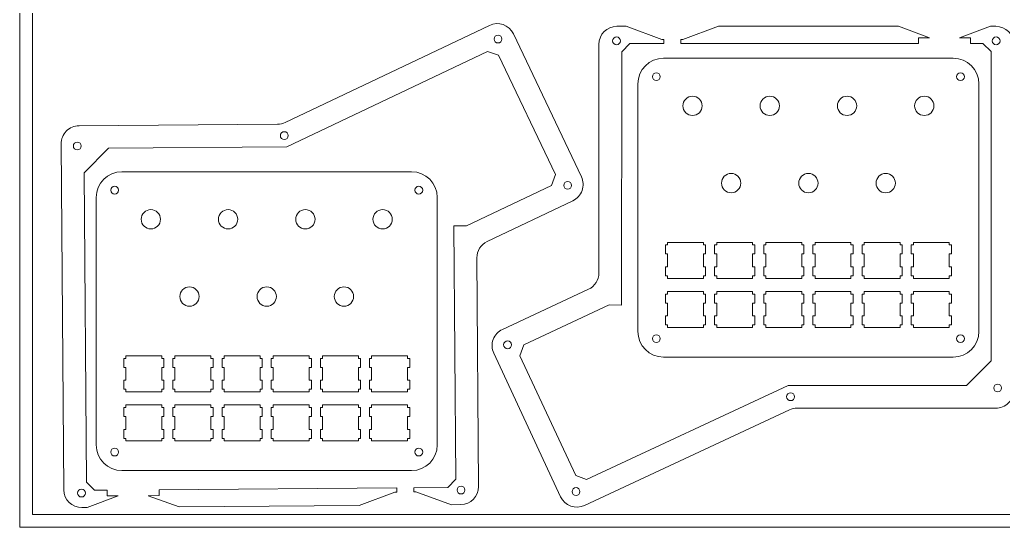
# Model space of a CAD drawing. Header units: millimetres. Extents: x -286 to 710, y -5 to 442.
# Drawn here: x -5 to 377, y -5 to 192.2 of the extents above; entities that cross this region are included whole.
import ezdxf

# ---------------------------------------------------------------- set-up
doc = ezdxf.new("R2010")
doc.units = ezdxf.units.MM
doc.header["$MEASUREMENT"] = 0
doc.layers.get('0').update_dxf_attribs({"lineweight": 0, "true_color": 0xf6921e})
doc.layers.add('Cutting lines', color=5, linetype='Continuous', lineweight=0)

msp = doc.modelspace()

# ---------------------------------------------------------------- linework, layer by layer
at = {"lineweight": 0}
for points in [[(-5, -5), (389, -5), (389, 389), (-5, 389)], [(0, 0), (384, 0), (384, 384), (0, 384)]]:
    msp.add_lwpolyline(points, close=True, dxfattribs=at)
at = {"layer": 'Cutting lines', "lineweight": 0}
for p, q in [((98.12, 152.26), (177.4, 189.98)), ((230.46, 189.6), (226.92, 189.6)), ((244.34, 184.49), (230.46, 189.6)), ((266.37, 189.6), (252.49, 184.49)), ((336.25, 189.6), (266.37, 189.6)), ((348.29, 185.17), (336.25, 189.6)), ((371.95, 189.6), (359.91, 185.17)), ((374.01, 189.6), (371.95, 189.6)), ((213.12, 131.19), (186.72, 186.67)), ((245.14, 184.49), (244.34, 184.49)), ((245.14, 184.49), (245.14, 182.91)), ((251.69, 184.49), (252.49, 184.49)), ((251.69, 184.49), (251.69, 182.91)), ((348.29, 185.17), (344.01, 185.17)), ((344.01, 182.91), (344.01, 185.17)), ((364.19, 185.17), (359.91, 185.17)), ((364.19, 182.91), (364.19, 185.17)), ((219.92, 182.6), (219.92, 93.81)), ((344.01, 182.91), (251.69, 182.91)), ((18.04, 150.98), (95.17, 151.58)), ((12.14, 9.6), (11.09, 143.93)), ((176.52, 106.02), (209.81, 121.86)), ((173.22, 10.86), (172.53, 99.65)), ((215.88, 87.47), (182.47, 71.89)), ((179.08, 62.59), (205.05, 6.91)), ((293.92, 40.62), (214.35, 3.52)), ((374.01, 41.27), (296.87, 41.27)), ((28.96, 9.42), (28.98, 7.17)), ((49.14, 9.58), (141.46, 10.3)), ((49.14, 9.58), (49.16, 7.33)), ((126.83, 3.5), (140.67, 8.72)), ((141.47, 8.72), (140.67, 8.72)), ((141.47, 8.72), (141.46, 10.3)), ((148.02, 8.77), (148.01, 10.35)), ((148.02, 8.77), (148.82, 8.78)), ((148.82, 8.78), (162.74, 3.78)), ((21.25, 2.67), (33.26, 7.2)), ((28.98, 7.17), (33.26, 7.2)), ((44.88, 7.29), (49.16, 7.33)), ((44.88, 7.29), (56.95, 2.95)), ((19.19, 2.66), (21.25, 2.67)), ((56.95, 2.95), (126.83, 3.5)), ((162.74, 3.78), (166.28, 3.81))]:
    msp.add_line(p, q, dxfattribs=at)
at = {"layer": 'Cutting lines'}
for p, q in [((245.05, 177.2), (357.5, 177.2)), ((235.05, 71.11), (235.05, 167.2)), ((367.5, 71.11), (367.5, 167.2)), ((34.7, 133.14), (147.15, 133.14)), ((24.7, 27.05), (24.7, 123.14)), ((157.15, 27.05), (157.15, 123.14)), ((357.5, 61.11), (245.05, 61.11)), ((147.15, 17.05), (34.7, 17.05))]:
    msp.add_line(p, q, dxfattribs=at)
at = {"layer": 'Cutting lines', "lineweight": 0}
for points in [[(28.96, 9.42), (24.11, 9.39), (20.9, 12.5), (19.99, 132.63), (29.45, 142.24), (98.76, 142.78), (176.71, 179.87), (180.93, 178.42), (203, 132.04), (201.49, 127.8), (168.51, 112.05), (163.6, 112.08), (164.35, 13.66), (161.21, 10.46), (148.01, 10.35)], [(364.19, 182.91), (369.04, 182.91), (372.22, 179.77), (372.2, 59.64), (362.66, 50.1), (293.35, 50.1), (215.11, 13.62), (210.91, 15.11), (189.2, 61.66), (190.74, 65.88), (223.84, 81.38), (228.75, 81.31), (228.77, 179.73), (231.94, 182.91), (245.14, 182.91)]]:
    msp.add_lwpolyline(points, dxfattribs=at)
at = {"layer": 'Cutting lines'}
for points in [[(260.53, 105.68), (260.53, 104.7), (261.35, 104.7), (261.35, 101.2), (260.53, 101.2), (260.53, 96.19), (261.35, 96.19), (261.35, 92.69), (260.53, 92.69), (260.53, 91.71), (246.56, 91.71), (246.56, 92.69), (245.75, 92.69), (245.75, 96.19), (246.56, 96.19), (246.56, 101.2), (245.75, 101.2), (245.75, 104.7), (246.56, 104.7), (246.56, 105.68)], [(279.62, 105.68), (279.62, 104.7), (280.44, 104.7), (280.44, 101.2), (279.62, 101.2), (279.62, 96.19), (280.44, 96.19), (280.44, 92.69), (279.62, 92.69), (279.62, 91.71), (265.65, 91.71), (265.65, 92.69), (264.84, 92.69), (264.84, 96.19), (265.65, 96.19), (265.65, 101.2), (264.84, 101.2), (264.84, 104.7), (265.65, 104.7), (265.65, 105.68)], [(298.71, 105.68), (298.71, 104.7), (299.53, 104.7), (299.53, 101.2), (298.71, 101.2), (298.71, 96.19), (299.53, 96.19), (299.53, 92.69), (298.71, 92.69), (298.71, 91.71), (284.74, 91.71), (284.74, 92.69), (283.93, 92.69), (283.93, 96.19), (284.74, 96.19), (284.74, 101.2), (283.93, 101.2), (283.93, 104.7), (284.74, 104.7), (284.74, 105.68)], [(317.8, 105.68), (317.8, 104.7), (318.62, 104.7), (318.62, 101.2), (317.8, 101.2), (317.8, 96.19), (318.62, 96.19), (318.62, 92.69), (317.8, 92.69), (317.8, 91.71), (303.83, 91.71), (303.83, 92.69), (303.02, 92.69), (303.02, 96.19), (303.83, 96.19), (303.83, 101.2), (303.02, 101.2), (303.02, 104.7), (303.83, 104.7), (303.83, 105.68)], [(336.89, 105.68), (336.89, 104.7), (337.71, 104.7), (337.71, 101.2), (336.89, 101.2), (336.89, 96.19), (337.71, 96.19), (337.71, 92.69), (336.89, 92.69), (336.89, 91.71), (322.92, 91.71), (322.92, 92.69), (322.11, 92.69), (322.11, 96.19), (322.92, 96.19), (322.92, 101.2), (322.11, 101.2), (322.11, 104.7), (322.92, 104.7), (322.92, 105.68)], [(355.98, 105.68), (355.98, 104.7), (356.8, 104.7), (356.8, 101.2), (355.98, 101.2), (355.98, 96.19), (356.8, 96.19), (356.8, 92.69), (355.98, 92.69), (355.98, 91.71), (342.01, 91.71), (342.01, 92.69), (341.2, 92.69), (341.2, 96.19), (342.01, 96.19), (342.01, 101.2), (341.2, 101.2), (341.2, 104.7), (342.01, 104.7), (342.01, 105.68)], [(260.53, 86.59), (260.53, 85.61), (261.35, 85.61), (261.35, 82.11), (260.53, 82.11), (260.53, 77.1), (261.35, 77.1), (261.35, 73.6), (260.53, 73.6), (260.53, 72.62), (246.56, 72.62), (246.56, 73.6), (245.75, 73.6), (245.75, 77.1), (246.56, 77.1), (246.56, 82.11), (245.75, 82.11), (245.75, 85.61), (246.56, 85.61), (246.56, 86.59)], [(279.62, 86.59), (279.62, 85.61), (280.44, 85.61), (280.44, 82.11), (279.62, 82.11), (279.62, 77.1), (280.44, 77.1), (280.44, 73.6), (279.62, 73.6), (279.62, 72.62), (265.65, 72.62), (265.65, 73.6), (264.84, 73.6), (264.84, 77.1), (265.65, 77.1), (265.65, 82.11), (264.84, 82.11), (264.84, 85.61), (265.65, 85.61), (265.65, 86.59)], [(298.71, 86.59), (298.71, 85.61), (299.53, 85.61), (299.53, 82.11), (298.71, 82.11), (298.71, 77.1), (299.53, 77.1), (299.53, 73.6), (298.71, 73.6), (298.71, 72.62), (284.74, 72.62), (284.74, 73.6), (283.93, 73.6), (283.93, 77.1), (284.74, 77.1), (284.74, 82.11), (283.93, 82.11), (283.93, 85.61), (284.74, 85.61), (284.74, 86.59)], [(317.8, 86.59), (317.8, 85.61), (318.62, 85.61), (318.62, 82.11), (317.8, 82.11), (317.8, 77.1), (318.62, 77.1), (318.62, 73.6), (317.8, 73.6), (317.8, 72.62), (303.83, 72.62), (303.83, 73.6), (303.02, 73.6), (303.02, 77.1), (303.83, 77.1), (303.83, 82.11), (303.02, 82.11), (303.02, 85.61), (303.83, 85.61), (303.83, 86.59)], [(336.89, 86.59), (336.89, 85.61), (337.71, 85.61), (337.71, 82.11), (336.89, 82.11), (336.89, 77.1), (337.71, 77.1), (337.71, 73.6), (336.89, 73.6), (336.89, 72.62), (322.92, 72.62), (322.92, 73.6), (322.11, 73.6), (322.11, 77.1), (322.92, 77.1), (322.92, 82.11), (322.11, 82.11), (322.11, 85.61), (322.92, 85.61), (322.92, 86.59)], [(355.98, 86.59), (355.98, 85.61), (356.8, 85.61), (356.8, 82.11), (355.98, 82.11), (355.98, 77.1), (356.8, 77.1), (356.8, 73.6), (355.98, 73.6), (355.98, 72.62), (342.01, 72.62), (342.01, 73.6), (341.2, 73.6), (341.2, 77.1), (342.01, 77.1), (342.01, 82.11), (341.2, 82.11), (341.2, 85.61), (342.01, 85.61), (342.01, 86.59)], [(50.19, 61.62), (50.19, 60.64), (51, 60.64), (51, 57.14), (50.19, 57.14), (50.19, 52.13), (51, 52.13), (51, 48.63), (50.19, 48.63), (50.19, 47.65), (36.22, 47.65), (36.22, 48.63), (35.41, 48.63), (35.41, 52.13), (36.22, 52.13), (36.22, 57.14), (35.41, 57.14), (35.41, 60.64), (36.22, 60.64), (36.22, 61.62)], [(69.28, 61.62), (69.28, 60.64), (70.09, 60.64), (70.09, 57.14), (69.28, 57.14), (69.28, 52.13), (70.09, 52.13), (70.09, 48.63), (69.28, 48.63), (69.28, 47.65), (55.31, 47.65), (55.31, 48.63), (54.5, 48.63), (54.5, 52.13), (55.31, 52.13), (55.31, 57.14), (54.5, 57.14), (54.5, 60.64), (55.31, 60.64), (55.31, 61.62)], [(88.37, 61.62), (88.37, 60.64), (89.18, 60.64), (89.18, 57.14), (88.37, 57.14), (88.37, 52.13), (89.18, 52.13), (89.18, 48.63), (88.37, 48.63), (88.37, 47.65), (74.4, 47.65), (74.4, 48.63), (73.59, 48.63), (73.59, 52.13), (74.4, 52.13), (74.4, 57.14), (73.59, 57.14), (73.59, 60.64), (74.4, 60.64), (74.4, 61.62)], [(107.46, 61.62), (107.46, 60.64), (108.27, 60.64), (108.27, 57.14), (107.46, 57.14), (107.46, 52.13), (108.27, 52.13), (108.27, 48.63), (107.46, 48.63), (107.46, 47.65), (93.49, 47.65), (93.49, 48.63), (92.68, 48.63), (92.68, 52.13), (93.49, 52.13), (93.49, 57.14), (92.68, 57.14), (92.68, 60.64), (93.49, 60.64), (93.49, 61.62)], [(126.55, 61.62), (126.55, 60.64), (127.36, 60.64), (127.36, 57.14), (126.55, 57.14), (126.55, 52.13), (127.36, 52.13), (127.36, 48.63), (126.55, 48.63), (126.55, 47.65), (112.58, 47.65), (112.58, 48.63), (111.77, 48.63), (111.77, 52.13), (112.58, 52.13), (112.58, 57.14), (111.77, 57.14), (111.77, 60.64), (112.58, 60.64), (112.58, 61.62)], [(145.64, 61.62), (145.64, 60.64), (146.45, 60.64), (146.45, 57.14), (145.64, 57.14), (145.64, 52.13), (146.45, 52.13), (146.45, 48.63), (145.64, 48.63), (145.64, 47.65), (131.67, 47.65), (131.67, 48.63), (130.86, 48.63), (130.86, 52.13), (131.67, 52.13), (131.67, 57.14), (130.86, 57.14), (130.86, 60.64), (131.67, 60.64), (131.67, 61.62)], [(50.19, 42.53), (50.19, 41.55), (51, 41.55), (51, 38.05), (50.19, 38.05), (50.19, 33.04), (51, 33.04), (51, 29.54), (50.19, 29.54), (50.19, 28.56), (36.22, 28.56), (36.22, 29.54), (35.41, 29.54), (35.41, 33.04), (36.22, 33.04), (36.22, 38.05), (35.41, 38.05), (35.41, 41.55), (36.22, 41.55), (36.22, 42.53)], [(69.28, 42.53), (69.28, 41.55), (70.09, 41.55), (70.09, 38.05), (69.28, 38.05), (69.28, 33.04), (70.09, 33.04), (70.09, 29.54), (69.28, 29.54), (69.28, 28.56), (55.31, 28.56), (55.31, 29.54), (54.5, 29.54), (54.5, 33.04), (55.31, 33.04), (55.31, 38.05), (54.5, 38.05), (54.5, 41.55), (55.31, 41.55), (55.31, 42.53)], [(88.37, 42.53), (88.37, 41.55), (89.18, 41.55), (89.18, 38.05), (88.37, 38.05), (88.37, 33.04), (89.18, 33.04), (89.18, 29.54), (88.37, 29.54), (88.37, 28.56), (74.4, 28.56), (74.4, 29.54), (73.59, 29.54), (73.59, 33.04), (74.4, 33.04), (74.4, 38.05), (73.59, 38.05), (73.59, 41.55), (74.4, 41.55), (74.4, 42.53)], [(107.46, 42.53), (107.46, 41.55), (108.27, 41.55), (108.27, 38.05), (107.46, 38.05), (107.46, 33.04), (108.27, 33.04), (108.27, 29.54), (107.46, 29.54), (107.46, 28.56), (93.49, 28.56), (93.49, 29.54), (92.68, 29.54), (92.68, 33.04), (93.49, 33.04), (93.49, 38.05), (92.68, 38.05), (92.68, 41.55), (93.49, 41.55), (93.49, 42.53)], [(126.55, 42.53), (126.55, 41.55), (127.36, 41.55), (127.36, 38.05), (126.55, 38.05), (126.55, 33.04), (127.36, 33.04), (127.36, 29.54), (126.55, 29.54), (126.55, 28.56), (112.58, 28.56), (112.58, 29.54), (111.77, 29.54), (111.77, 33.04), (112.58, 33.04), (112.58, 38.05), (111.77, 38.05), (111.77, 41.55), (112.58, 41.55), (112.58, 42.53)], [(145.64, 42.53), (145.64, 41.55), (146.45, 41.55), (146.45, 38.05), (145.64, 38.05), (145.64, 33.04), (146.45, 33.04), (146.45, 29.54), (145.64, 29.54), (145.64, 28.56), (131.67, 28.56), (131.67, 29.54), (130.86, 29.54), (130.86, 33.04), (131.67, 33.04), (131.67, 38.05), (130.86, 38.05), (130.86, 41.55), (131.67, 41.55), (131.67, 42.53)]]:
    msp.add_lwpolyline(points, close=True, dxfattribs=at)
at = {"layer": 'Cutting lines', "lineweight": 0}
for centre in [(180.75, 184.64), (226.77, 183.94), (374.16, 183.95), (242.23, 170.02), (360.32, 170.02), (97.74, 147.16), (17.36, 143.13), (31.88, 125.96), (149.97, 125.96), (207.78, 127.83), (242.23, 68.29), (360.32, 68.29), (184.45, 65.9), (374.74, 49.12), (294.34, 45.72), (31.88, 24.23), (149.97, 24.23), (19, 8.31), (166.38, 9.47), (211.04, 8.89)]:
    msp.add_circle(centre, 1.52, dxfattribs=at)
at = {"layer": 'Cutting lines'}
for centre in [(256.27, 158.7), (286.27, 158.7), (316.27, 158.7), (346.27, 158.7), (271.27, 128.7), (301.27, 128.7), (331.27, 128.7), (45.93, 114.64), (75.93, 114.64), (105.93, 114.64), (135.93, 114.64), (60.93, 84.64), (90.93, 84.64), (120.93, 84.64)]:
    msp.add_circle(centre, 3.75, dxfattribs=at)
at = {"layer": 'Cutting lines', "lineweight": 0}
for centre, start, end in [((180.4, 183.66), 25.4471, 115.4427), ((226.92, 182.6), 90, 180), ((374.01, 182.6), 0, 90), ((18.09, 143.98), 90.4472, 180.4473), ((95.11, 158.58), 270.4472, 295.4427), ((206.8, 128.18), 295.4454, 25.4471), ((179.53, 99.7), 115.4454, 180.4473), ((212.92, 93.81), 294.9981, 0), ((185.43, 65.55), 114.9981, 204.9998), ((374.01, 48.27), 269.9999, 0), ((296.87, 34.27), 89.9999, 114.9954), ((19.14, 9.66), 180.4473, 270.4473), ((166.22, 10.81), 270.4473, 0.4473), ((211.39, 9.86), 204.9998, 294.9954)]:
    msp.add_arc(centre, 7, start, end, dxfattribs=at)
at = {"layer": 'Cutting lines'}
for centre, start, end in [((245.05, 167.2), 90, 180), ((357.5, 167.2), 0, 90), ((34.7, 123.14), 90, 180), ((147.15, 123.14), 0, 90), ((245.05, 71.11), 180, 270), ((357.5, 71.11), 270, 0), ((34.7, 27.05), 180, 270), ((147.15, 27.05), 270, 0)]:
    msp.add_arc(centre, 10, start, end, dxfattribs=at)

doc.saveas('drawing.dxf')
